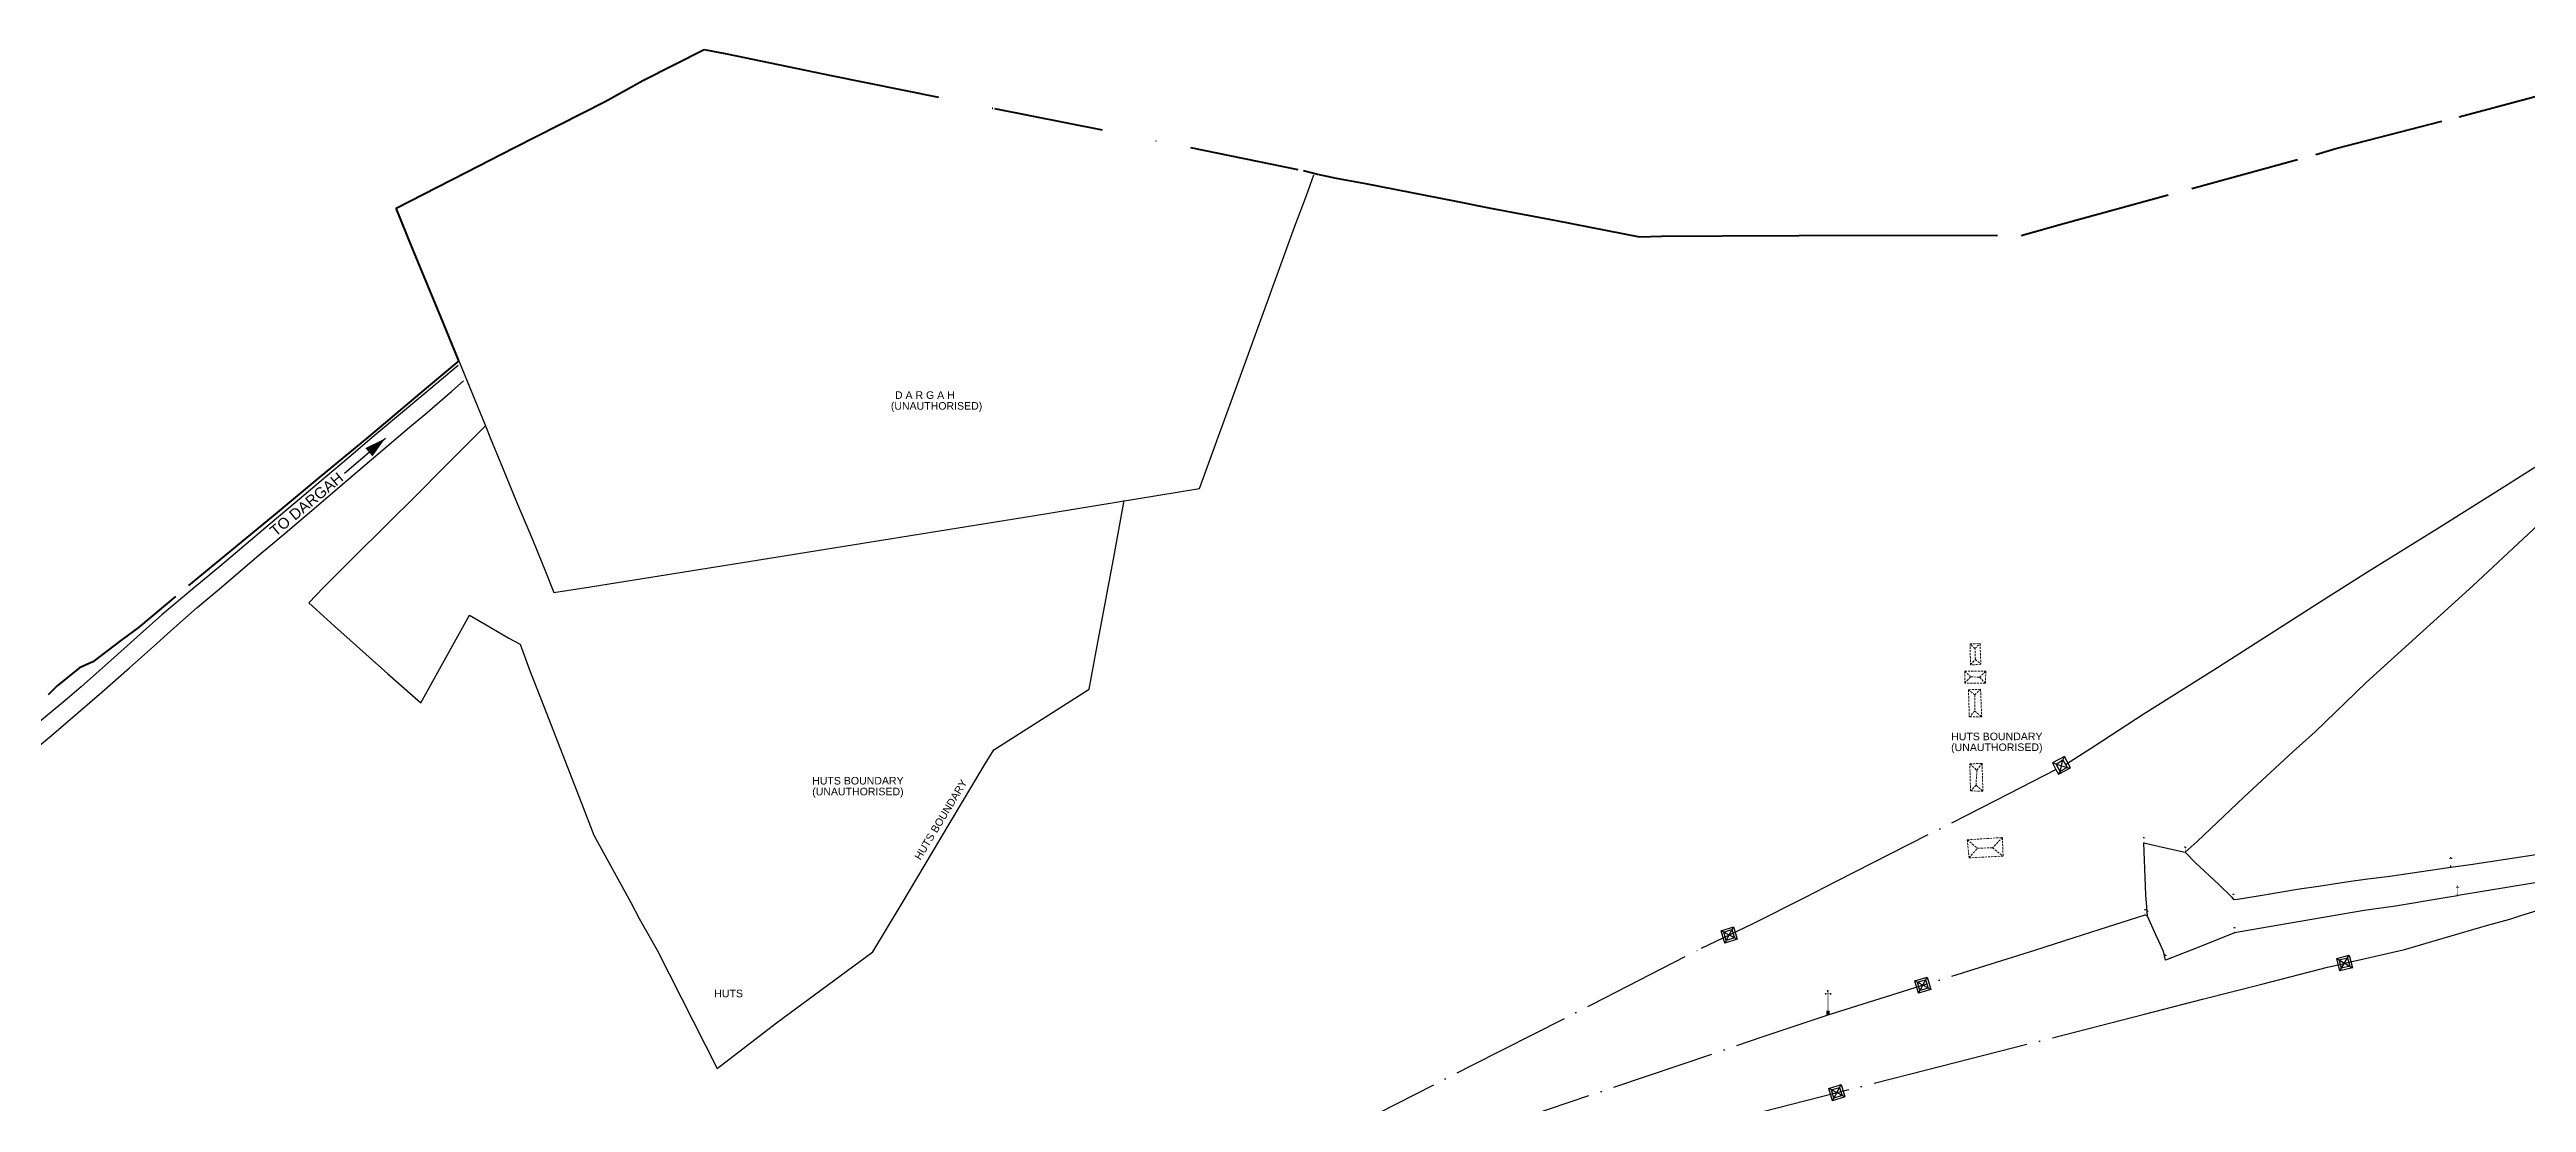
# Model space of a CAD drawing. Header units: millimetres. Extents: x 783 to 2788, y -521 to 1643.
# Drawn here: x 1093 to 1667, y 1088 to 1332 of the extents above; entities that cross this region are included whole.
import ezdxf

# ---------------------------------------------------------------- set-up
doc = ezdxf.new("R2010")
doc.units = ezdxf.units.MM
for name, pattern in [('ACAD_ISO04W100', [30, 24, -3, 0, -3]), ('DASHDOTX2', [50.8, 25.4, -12.7, 0, -12.7]), ('DASHED', [0.75, 0.5, -0.25])]:
    doc.linetypes.add(name, pattern=pattern)
for name, color, linetype, lineweight in [('Boudary Wall', 6, 'DASHDOTX2', 60), ('Shed', 12, 'DASHED', 9), ('Water Supply Line', 5, 'Continuous', 50)]:
    doc.layers.add(name, color=color, linetype=linetype, lineweight=lineweight)
for name, color, linetype in [('Compound Wall', 203, 'Continuous'), ('Electric Pole', 7, 'Continuous'), ('H.T.Line', 96, 'ACAD_ISO04W100'), ('Road', 7, 'Continuous'), ('Text Building', 7, 'Continuous'), ('Text Road', 3, 'Continuous'), ('Tower', 30, 'Continuous')]:
    doc.layers.add(name, color=color, linetype=linetype)
doc.styles.add('ROMAND', font='sanss___.ttf', dxfattribs={"height": 5})

# ---------------------------------------------------------------- blocks, each defined once
blk = doc.blocks.new('ELEPOLE')
at = {"layer": 'Electric Pole', "color": 4, "linetype": 'Continuous'}
for points, const_width in [([(0, 10.1), (-1.5, 10.1)], 0.15), ([(0, 1.9), (0, 10.7)], 0.3), ([(0, 10.1), (1.5, 10.1)], 0.15)]:
    blk.add_lwpolyline(points, dxfattribs=dict(at, const_width=const_width))
at = {"layer": 'Electric Pole', "color": 16, "linetype": 'Continuous', "const_width": 0.15}
for points in [[(-1.4, 9.7), (-0.8, 9.7)], [(-1.4, 9.4), (-0.8, 9.4)], [(0.3, 11.4), (-0.3, 11.4)], [(0.3, 11.1), (-0.3, 11.1)], [(1.4, 9.7), (0.8, 9.7)], [(1.4, 9.4), (0.8, 9.4)]]:
    blk.add_lwpolyline(points, dxfattribs=at)
at = {"layer": 'Electric Pole', "color": 4, "linetype": 'Continuous'}
for points in [[(-1.1, 10.1), (-1.1, 9.4)], [(0, 10.7), (0, 11.4)], [(1.1, 10.1), (1.1, 9.4)]]:
    blk.add_lwpolyline(points, dxfattribs=at)
at = {"layer": 'Electric Pole', "color": 8, "linetype": 'Continuous', "const_width": 1.5}
blk.add_lwpolyline([(0, 0), (0, 1.9)], dxfattribs=at)
blk = doc.blocks.new('ARROWS')
blk.add_line((-0.25, 0), (0.25, 0))
blk.add_solid([(0.25, 0), (0.05, 0.05), (0.05, -0.05)])
at = {"flags": 1}
for tag in ['SLOPE', 'RATE']:
    blk.add_attdef(tag, (-0.3, -0.3), '', height=0.05, dxfattribs=at)
blk = doc.blocks.new('TOWER')
at = {"layer": 'Tower'}
for p, q in [((0, 0), (6, 6)), ((6, 0), (0, 6))]:
    blk.add_line(p, q, dxfattribs=at)
for points in [[(0, 6), (6, 6), (6, 0), (0, 0)], [(1, 5), (5, 5), (5, 1), (1, 1)]]:
    blk.add_lwpolyline(points, close=True, dxfattribs=at)
blk = doc.blocks.new('ACAD-Master Plan')
at = {"layer": 'Boudary Wall'}
for points in [[(-1241.83, 1536.64), (-1245.47, 1545.52), (-1252.53, 1562.64), (-1256.36, 1571.98), (-1249.99, 1575.2), (-1240.2, 1580.25), (-1228.93, 1586.01), (-1218.56, 1591.27), (-1207.91, 1596.71), (-1199.12, 1601.57), (-1184.96, 1608.73), (-1179.68, 1607.73), (-1155.48, 1602.76), (-1117.6, 1595.07), (-1072.2, 1586.02), (-1046.01, 1580.68), (-1042.75, 1579.86), (-1038.43, 1578.96), (-1031.65, 1577.72), (-1010.7, 1573.62), (-1003.07, 1572.06), (-987.45, 1569.14), (-968.09, 1565.38), (-963.05, 1565.48), (-948.95, 1565.54), (-931.13, 1565.66), (-910.52, 1565.71), (-879.61, 1565.65), (-870.09, 1568.38), (-840.08, 1576.54), (-811.34, 1584.46), (-806.72, 1585.78), (-778.11, 1593.16), (-733.78, 1604.99)], [(-1241.83, 1536.64), (-1249.36, 1530.31), (-1262.71, 1519.04), (-1274.21, 1509.57), (-1284.85, 1500.73), (-1307.5, 1482.05), (-1316.09, 1474.83), (-1319.84, 1472.03), (-1326.67, 1466.85), (-1329.75, 1465.51), (-1334.93, 1461.29), (-1337.03, 1459.26)]]:
    blk.add_lwpolyline(points, dxfattribs=at)
at = {"layer": 'Compound Wall'}
for points in [[(-1235.66, 1521.58), (-1234.45, 1518.61), (-1231.49, 1511.51), (-1228.4, 1503.97), (-1224.76, 1495.22), (-1221.71, 1487.8), (-1219.8, 1482.93), (-1211.31, 1484.26), (-1172.16, 1490.52), (-1108.72, 1500.74), (-1070.11, 1507.06), (-1059.41, 1536.52), (-1048.01, 1567.84), (-1045.29, 1574.95), (-1043.59, 1579.72)], [(-1242.01, 1537.09), (-1241.83, 1536.64)], [(-1241.83, 1536.64), (-1235.66, 1521.58)], [(-1235.66, 1521.58), (-1241.16, 1516.03), (-1245.52, 1511.69), (-1251.39, 1505.75), (-1266.07, 1491.17), (-1273.18, 1484.07), (-1276.6, 1480.52), (-1270.6, 1475.14), (-1258.28, 1464.13), (-1250.63, 1457.38), (-1243.59, 1470.03), (-1239.36, 1477.68), (-1235.48, 1475.47), (-1230.22, 1472.37), (-1227.57, 1470.96), (-1225.4, 1464.99), (-1222.2, 1456.74), (-1213.33, 1434.14), (-1210.49, 1426.75), (-1201.9, 1411.14), (-1199.97, 1407.44), (-1195.86, 1400.07), (-1181.92, 1372.68), (-1168.15, 1383.22), (-1145.8, 1399.71), (-1139.05, 1410.96), (-1130.29, 1425.6), (-1120.05, 1442.82), (-1117.82, 1446.51), (-1095.71, 1460.54), (-1094.05, 1469.31), (-1090.05, 1490.68), (-1087.58, 1504.23)]]:
    blk.add_lwpolyline(points, dxfattribs=at)
at = {"layer": 'H.T.Line'}
for points in [[(-646.59, 1584.19), (-668.41, 1570.23), (-690.57, 1556.23), (-702.05, 1548.93), (-717.12, 1539.42), (-728.34, 1532.23), (-747.91, 1519.87), (-757.62, 1513.75), (-767.57, 1507.46), (-782.88, 1497.84), (-799.35, 1487.68), (-809.25, 1481.36), (-821.73, 1473.44), (-834.78, 1465.07), (-851.35, 1454.64), (-862.47, 1447.42), (-869.36, 1443.04)], [(-841.62, 1422.75), (-838.86, 1425.28), (-828, 1435.51), (-816.57, 1446.06), (-811.48, 1450.69), (-799.67, 1462.1), (-784.86, 1475.49), (-774.97, 1484.52), (-748.84, 1508.84), (-739.63, 1517.34), (-705.66, 1527.63), (-654.77, 1543.58), (-646.89, 1545.95), (-609.31, 1557.63), (-602.8, 1559.67)], [(-758.87, 1409.55), (-764.12, 1407.96), (-766.43, 1407.21), (-771.29, 1405.87), (-781.91, 1402.77), (-791.1, 1400.04), (-801.23, 1397.73), (-804.4, 1397.06)], [(-1052.94, 1350.15), (-1037.17, 1357.94), (-1006.93, 1373.42), (-978.86, 1387.65), (-953.77, 1400.51), (-941.92, 1406.17), (-929.78, 1412.29), (-922.59, 1416), (-882.24, 1436.43), (-871.59, 1441.93)], [(-850.38, 1407.95), (-850.52, 1410.05), (-850.73, 1412.85), (-851.19, 1424.95), (-846.88, 1423.97), (-841.62, 1422.75)], [(-841.62, 1422.75), (-839.28, 1420.41), (-833.85, 1415.26), (-830.78, 1412.33), (-830.45, 1411.8), (-829.52, 1411.92), (-824.73, 1412.64), (-815.13, 1414.26), (-810.76, 1414.88), (-803.74, 1415.96), (-799.9, 1416.54), (-794.17, 1417.18), (-780.08, 1419.3), (-775.46, 1419.88), (-754.72, 1423.11), (-742.91, 1424.79), (-731.19, 1426.76), (-730.54, 1426.46)], [(-731.57, 1420.48), (-744.52, 1418.4), (-760.95, 1415.58), (-777.89, 1412.81), (-778.53, 1412.65), (-781.86, 1412.11), (-792.89, 1410.25), (-800.12, 1409.28), (-822.15, 1405.45), (-830.23, 1404.12), (-838.84, 1400.57), (-846.17, 1397.72), (-846.67, 1399.75), (-847.7, 1402.19), (-848.41, 1403.61), (-850.38, 1407.95)], [(-1002.62, 1358.69), (-939.68, 1379.95), (-924.42, 1385.08), (-876.45, 1400.09), (-867.38, 1402.99), (-859.64, 1405.51), (-850.93, 1408.27), (-850.38, 1407.95)], [(-1042.97, 1335.47), (-1031.41, 1338.64), (-1000.73, 1346.63), (-969.42, 1354.84), (-942.89, 1361.83), (-901.57, 1372.34), (-851.04, 1385.22), (-837.62, 1388.71), (-823.85, 1392.21), (-808.6, 1396.14), (-804.75, 1397.01)]]:
    blk.add_lwpolyline(points, dxfattribs=at)
at = {"layer": 'Road'}
for points in [[(-1241.95, 1535.56), (-1248.77, 1529.82), (-1261.42, 1519.25), (-1267.83, 1513.78), (-1273.73, 1508.83), (-1279.75, 1503.71), (-1285.55, 1498.84), (-1297.24, 1488.96), (-1303.49, 1483.75), (-1310.62, 1477.73), (-1315.68, 1473.25), (-1320.92, 1468.55), (-1329.38, 1461.07), (-1332.58, 1458.3), (-1343.6, 1449.18)], [(-1341.74, 1445.25), (-1336.25, 1449.82), (-1324.58, 1459.85), (-1318.11, 1465.5), (-1312.59, 1470.44), (-1307.9, 1474.7), (-1302.43, 1479.43), (-1297.36, 1483.68), (-1288.05, 1491.64), (-1285.83, 1493.5), (-1282.08, 1496.72), (-1274.37, 1503.22), (-1271, 1506.14), (-1265.25, 1511.04), (-1262.02, 1513.76), (-1253.23, 1521.25), (-1249.71, 1524.21), (-1243.4, 1529.6), (-1240.71, 1531.99)]]:
    blk.add_lwpolyline(points, dxfattribs=at)
at = {"layer": 'Shed'}
for points in [[(-891.5, 1471.02), (-889.18, 1471.11)], [(-891.39, 1466.16), (-891.5, 1471.02)], [(-890.35, 1469.94), (-891.5, 1471.02)], [(-890.35, 1469.94), (-889.18, 1471.11)], [(-890.27, 1467.45), (-890.35, 1469.94)], [(-889.18, 1471.11), (-888.99, 1466.31)], [(-892.74, 1461.95), (-892.72, 1464.73)], [(-892.72, 1464.73), (-887.84, 1464.7)], [(-892.72, 1464.73), (-891.36, 1463.41)], [(-891.39, 1466.16), (-890.27, 1467.45)], [(-888.99, 1466.31), (-891.39, 1466.16)], [(-890.27, 1467.45), (-888.99, 1466.31)], [(-889.3, 1463.32), (-887.84, 1464.7)], [(-887.84, 1464.7), (-887.94, 1461.92)], [(-891.36, 1463.41), (-892.74, 1461.95)], [(-887.94, 1461.92), (-892.74, 1461.95)], [(-891.86, 1460.41), (-889.06, 1460.51)], [(-891.86, 1460.41), (-891.68, 1454.11)], [(-890.41, 1459.21), (-891.86, 1460.41)], [(-891.36, 1463.41), (-889.3, 1463.32)], [(-890.41, 1459.21), (-889.06, 1460.51)], [(-890.41, 1459.21), (-890.4, 1455.46)], [(-889.3, 1463.32), (-887.94, 1461.92)], [(-889.06, 1460.51), (-888.8, 1454.16)], [(-890.4, 1455.46), (-891.68, 1454.11)], [(-888.8, 1454.16), (-891.68, 1454.11)], [(-890.4, 1455.46), (-888.8, 1454.16)], [(-891.54, 1443.21), (-888.71, 1443.36)], [(-891.39, 1436.95), (-891.54, 1443.21)], [(-891.54, 1443.21), (-889.92, 1441.77)], [(-889.92, 1441.77), (-890.11, 1438.27)], [(-889.92, 1441.77), (-888.71, 1443.36)], [(-888.71, 1443.36), (-888.53, 1436.94)], [(-890.11, 1438.27), (-891.39, 1436.95)], [(-888.53, 1436.94), (-891.39, 1436.95)], [(-890.11, 1438.27), (-888.53, 1436.94)], [(-892.15, 1425.63), (-884, 1426.17)], [(-892.15, 1425.63), (-889.8, 1423.69)], [(-891.71, 1421.44), (-892.15, 1425.63)], [(-884, 1426.17), (-886.29, 1423.78)], [(-884, 1426.17), (-883.83, 1421.86)], [(-891.71, 1421.44), (-889.8, 1423.69)], [(-883.83, 1421.86), (-891.71, 1421.44)], [(-889.8, 1423.69), (-886.29, 1423.78)], [(-886.29, 1423.78), (-883.83, 1421.86)]]:
    blk.add_lwpolyline(points, dxfattribs=at)
at = {"layer": 'Tower'}
for points in [[(-869.6, 1444.91), (-872.38, 1443.51)], [(-871.57, 1443.19), (-872.38, 1443.51)], [(-872.38, 1443.51), (-871.59, 1441.93)], [(-871.59, 1441.93), (-871.03, 1440.81)], [(-871.57, 1443.19), (-869.97, 1444.16)], [(-870.63, 1441.48), (-871.57, 1443.19)], [(-871.57, 1443.19), (-869.02, 1442.42)], [(-871.03, 1440.81), (-868.22, 1442.28)], [(-870.63, 1441.48), (-871.03, 1440.81)], [(-870.63, 1441.48), (-869.97, 1444.16)], [(-869.02, 1442.42), (-870.63, 1441.48)], [(-869.97, 1444.16), (-869.6, 1444.91)], [(-869.97, 1444.16), (-869.02, 1442.42)], [(-868.22, 1442.28), (-869.6, 1444.91)], [(-869.02, 1442.42), (-868.22, 1442.28)], [(-806.51, 1398.15), (-803.61, 1398.88)], [(-805.78, 1395.25), (-806.51, 1398.15)], [(-806.51, 1398.15), (-802.88, 1395.98)], [(-805.78, 1395.25), (-803.61, 1398.88)], [(-802.88, 1395.98), (-805.78, 1395.25)], [(-803.61, 1398.88), (-802.88, 1395.98)]]:
    blk.add_lwpolyline(points, dxfattribs=at)
blk.add_lwpolyline([(-803.97, 1398.28), (-803.48, 1396.34), (-805.41, 1395.86), (-805.9, 1397.79)], close=True, dxfattribs=at)
for p, xscale, yscale, zscale, rotation in [((-780.08, 1419.3), 0.2044856930897764, 0.2034508310491984, 0.2049723545407506, 0.09132909853576389), ((-778.53, 1412.65), 0.2044573334558877, 0.2030053236399924, 0.2049161541788789, 0.1081539936022283), ((-924.42, 1385.08), 0.4986827099685152, 0.4986827099685153, 0.4986834879439159, 0.06303358479258389)]:
    blk.add_blockref('ELEPOLE', p, dxfattribs=dict(xscale=xscale, yscale=yscale, zscale=zscale, rotation=rotation))
at = {"layer": 'Electric Pole'}
for p, xscale, yscale, zscale, rotation in [((-851.19, 1424.95), 0.1149016750208977, 0.1149016750208977, 0.1149020135613983, 0.156096661245873), ((-841.62, 1422.75), 0.1148886815138271, 0.1148886815138271, 0.1148889878153594, 0.1766941145019386), ((-830.45, 1411.8), 0.1149078317844194, 0.1149078317844194, 0.1149080710335069, 0.1916564551409717), ((-850.93, 1408.27), 0.1149507720827304, 0.1149507720827305, 0.1149510179354391, 0.1719863003672901), ((-850.38, 1407.95), 0.114951638310614, 0.114951638310614, 0.1149518790494764, 0.1735607070073802), ((-830.23, 1404.12), 0.114956624928107, 0.114956624928107, 0.1149567699089059, 0.2024627573552183), ((-846.17, 1397.72), 0.1149822814790412, 0.1149822814790412, 0.1149823830120778, 0.2063796047583111)]:
    blk.add_blockref('ELEPOLE', p, dxfattribs=dict(at, xscale=xscale, yscale=yscale, zscale=zscale, rotation=rotation))
at = {"layer": 'Text Road', "linetype": 'Continuous', "xscale": 24.93429770238324, "yscale": 24.93429770238319, "zscale": 24.93440742497292, "rotation": 40.32602899767794}
blk.add_blockref('ARROWS', (-1263.59, 1514.63), dxfattribs=at)
at = {"layer": 'Tower', "xscale": 0.4986994981610158, "yscale": 0.4986994981610157, "zscale": 0.4987010544790358, "rotation": 17.04342286842514}
for p in [(-948.34, 1401.71), (-903.44, 1390.09), (-923.39, 1365.17)]:
    blk.add_blockref('TOWER', p, dxfattribs=at)
at = {"layer": 'Text Building', "style": 'ROMAND'}
for s, rotation, p in [('D A R G A H ', 0.04742, (-1140.7, 1527.8)), ('(UNAUTHORISED)', 0.04598, (-1141.66, 1525.29)), ('(UNAUTHORISED)', 0.09319, (-895.88, 1446.19)), ('HUTS BOUNDARY', 0.0932, (-895.89, 1448.7)), ('(UNAUTHORISED)', 0.03689, (-1159.89, 1435.94)), ('HUTS BOUNDARY', 0.03841, (-1159.89, 1438.45)), ('HUTS BOUNDARY', 58.89811, (-1134.81, 1420.8))]:
    blk.add_text(s, height=1.75, rotation=rotation, dxfattribs=at).set_placement(p)
at = {"layer": 'Text Building', "linetype": 'Continuous', "style": 'ROMAND'}
blk.add_text('HUTS', height=1.75, rotation=0.21978, dxfattribs=at).set_placement((-1182.59, 1389.14))
at = {"layer": 'Text Road', "linetype": 'Continuous', "style": 'ROMAND'}
blk.add_text('TO DARGAH', height=2.5, rotation=39.72591, dxfattribs=at).set_placement((-1284.3, 1495.79))

msp = doc.modelspace()

# ---------------------------------------------------------------- block references
at = {"layer": 'Water Supply Line'}
msp.add_blockref('ACAD-Master Plan', (2429.51, -277.14), dxfattribs=at)

doc.saveas('drawing.dxf')
